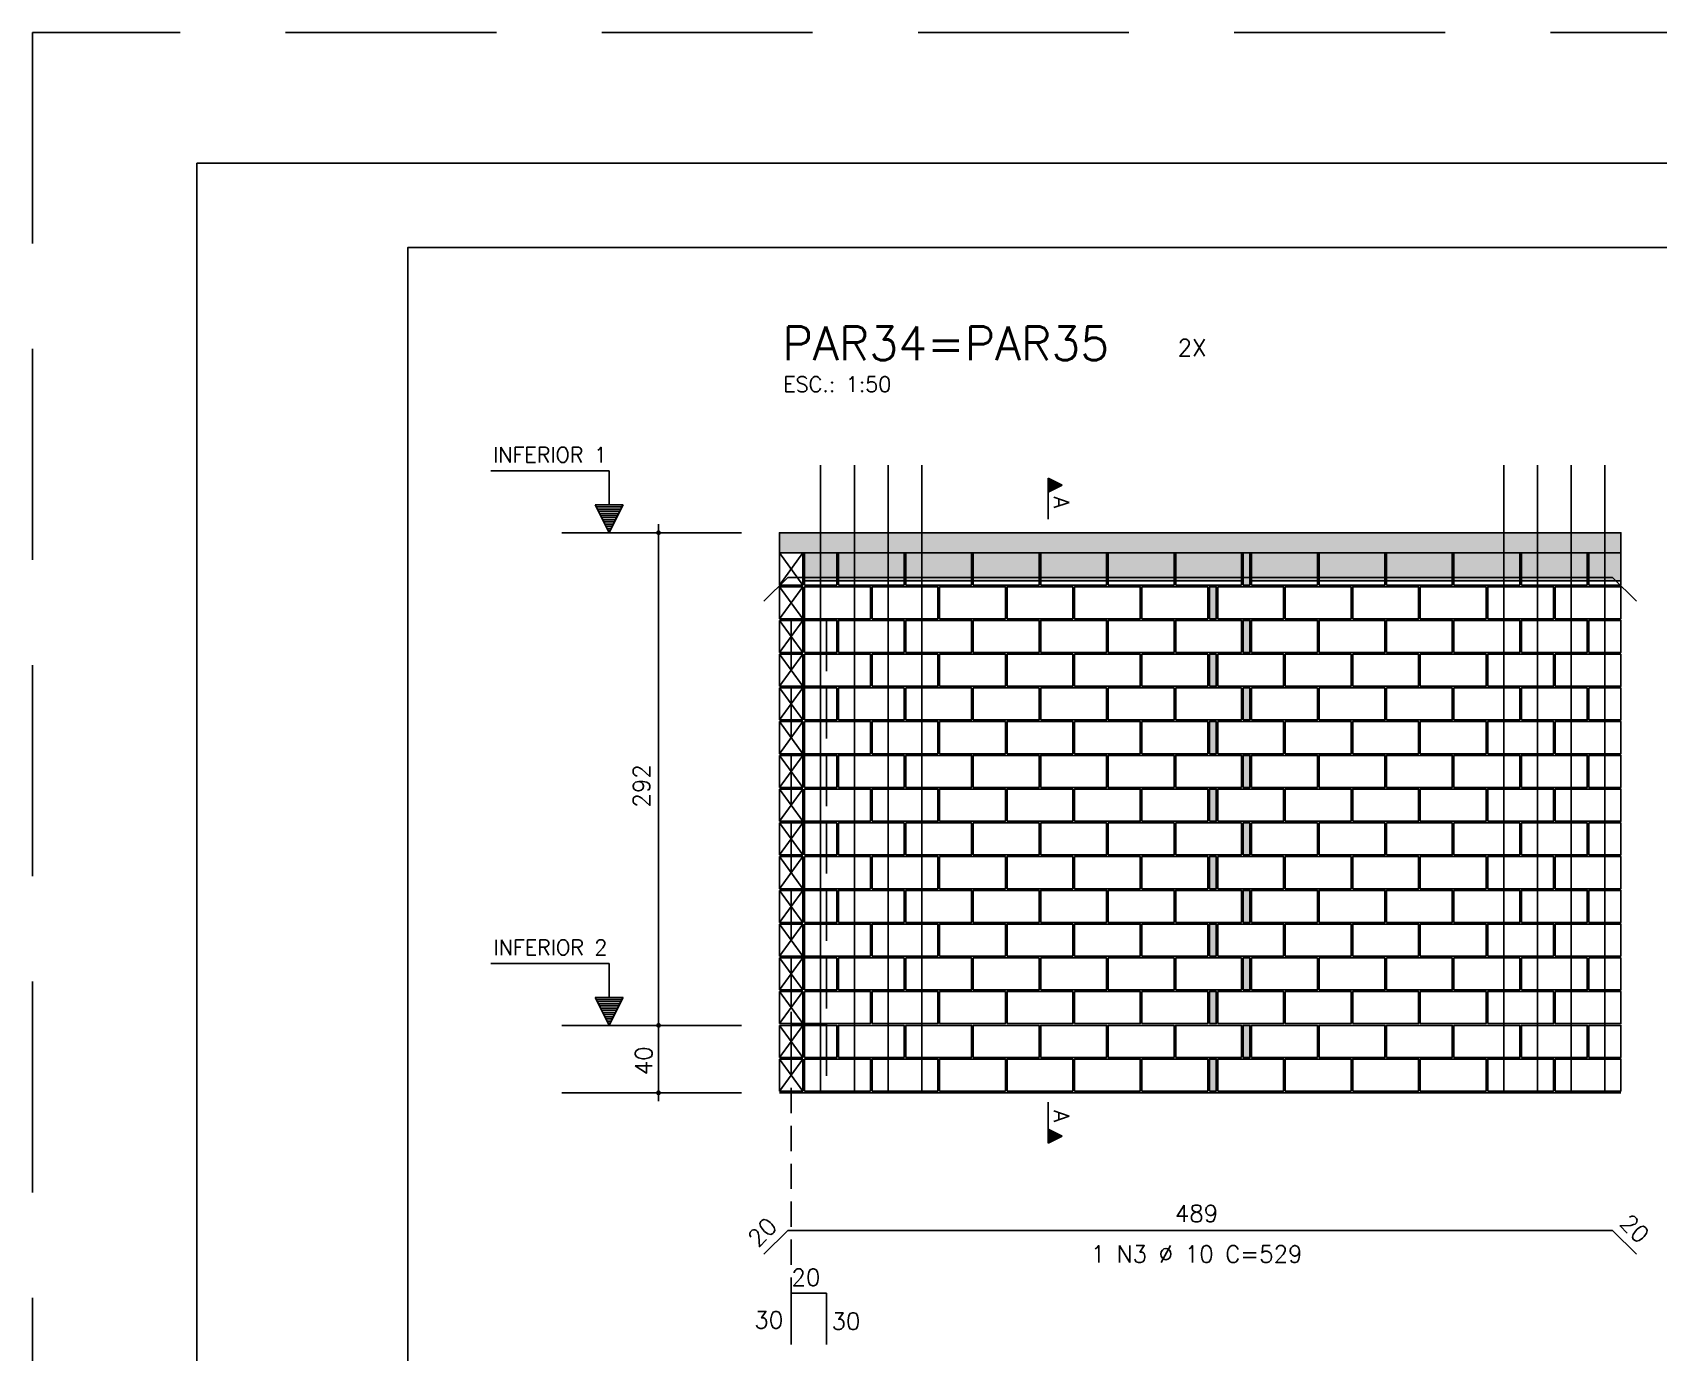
# Model space of a CAD drawing. Extents: x -1.9 to 86, y -1.6 to 60.9.
# Drawn here: x -1.95 to 17.33, y 45.29 to 60.94 of the extents above; entities that cross this region are included whole.
import ezdxf

# ---------------------------------------------------------------- set-up
doc = ezdxf.new("R2010")
doc.units = 0
doc.header["$MEASUREMENT"] = 0
doc.linetypes.add('ESTILO_TQS_0001', pattern=[0.45, 0.3, -0.15])
doc.linetypes.add('HIDDEN', pattern=[0.375, 0.25, -0.125])
doc.layers.get('0').update_dxf_attribs({"linetype": 'CONTINUOUS'})
doc.layers.get('Defpoints').update_dxf_attribs({"linetype": 'CONTINUOUS'})
for name, color, linetype in [('ARQ_FOLHA', 7, 'CONTINUOUS'), ('PENA_01', 1, 'CONTINUOUS'), ('PENA_02', 2, 'CONTINUOUS'), ('PENA_03', 3, 'CONTINUOUS'), ('PENA_05', 5, 'CONTINUOUS'), ('PENA_06', 6, 'CONTINUOUS'), ('PENA_09', 254, 'CONTINUOUS'), ('PENA_11', 252, 'CONTINUOUS'), ('PENA_25', 210, 'CONTINUOUS')]:
    doc.layers.add(name, color=color, linetype=linetype)
doc.styles.get("Standard").update_dxf_attribs({"font": 'ROMANS.SHX'})

# ---------------------------------------------------------------- blocks, each defined once
blk = doc.blocks.new('FOLHA A1 - 841 X 594')
at = {"layer": 'ARQ_FOLHA', "color": 1}
for points in [[(-841, 0), (0, 0), (0, 594), (-841, 594)], [(-816, 10), (-10, 10), (-10, 584), (-816, 584)]]:
    blk.add_lwpolyline(points, close=True, dxfattribs=at)
at = {"layer": 'Defpoints', "color": 8, "linetype": 'HIDDEN', "ltscale": 100}
blk.add_lwpolyline([(-860.5, 609.5), (-860.5, -15.5), (19.5, -15.5), (19.5, 609.5)], close=True, dxfattribs=at)
blk = doc.blocks.new('*U24')
blk.add_blockref('FOLHA A1 - 841 X 594', (0, 0))

msp = doc.modelspace()

# ---------------------------------------------------------------- linework, layer by layer
at = {"layer": 'PENA_01', "linetype": 'Continuous'}
for p, q in [((4.327404, 55.012769), (6.458268, 55.012769)), ((4.327404, 49.172769), (6.458268, 49.172769)), ((4.327404, 48.372769), (6.458268, 48.372769))]:
    msp.add_line(p, q, dxfattribs=at)
at = {"layer": 'PENA_01', "linetype": 'ESTILO_TQS_0001'}
msp.add_line((7.04576, 49.782769), (7.04576, 45.998595), dxfattribs=at)
at = {"layer": 'PENA_02', "linetype": 'Continuous'}
for p, q in [((7.18576, 54.772769), (6.90576, 54.772769)), ((6.90576, 54.772769), (6.90576, 54.392769)), ((7.18576, 54.392769), (7.18576, 54.772769)), ((6.90576, 54.392769), (7.18576, 54.392769)), ((7.18576, 54.372769), (6.90576, 54.372769)), ((6.90576, 54.372769), (6.90576, 53.992769)), ((7.18576, 53.992769), (7.18576, 54.372769)), ((6.90576, 53.992769), (7.18576, 53.992769)), ((7.18576, 53.972769), (6.90576, 53.972769)), ((6.90576, 53.972769), (6.90576, 53.592769)), ((7.18576, 53.592769), (7.18576, 53.972769)), ((6.90576, 53.592769), (7.18576, 53.592769)), ((7.18576, 53.572769), (6.90576, 53.572769)), ((6.90576, 53.572769), (6.90576, 53.192769)), ((7.18576, 53.192769), (7.18576, 53.572769)), ((6.90576, 53.192769), (7.18576, 53.192769)), ((7.18576, 53.172769), (6.90576, 53.172769)), ((6.90576, 53.172769), (6.90576, 52.792769)), ((7.18576, 52.792769), (7.18576, 53.172769)), ((6.90576, 52.792769), (7.18576, 52.792769)), ((7.18576, 52.772769), (6.90576, 52.772769)), ((6.90576, 52.772769), (6.90576, 52.392769)), ((7.18576, 52.392769), (7.18576, 52.772769)), ((6.90576, 52.392769), (7.18576, 52.392769)), ((7.18576, 52.372769), (6.90576, 52.372769)), ((6.90576, 52.372769), (6.90576, 51.992769)), ((7.18576, 51.992769), (7.18576, 52.372769)), ((6.90576, 51.992769), (7.18576, 51.992769)), ((7.18576, 51.972769), (6.90576, 51.972769)), ((6.90576, 51.972769), (6.90576, 51.592769)), ((7.18576, 51.592769), (7.18576, 51.972769)), ((6.90576, 51.592769), (7.18576, 51.592769)), ((7.18576, 51.572769), (6.90576, 51.572769)), ((6.90576, 51.572769), (6.90576, 51.192769)), ((7.18576, 51.192769), (7.18576, 51.572769)), ((6.90576, 51.192769), (7.18576, 51.192769)), ((7.18576, 51.172769), (6.90576, 51.172769)), ((6.90576, 51.172769), (6.90576, 50.792769)), ((7.18576, 50.792769), (7.18576, 51.172769)), ((6.90576, 50.792769), (7.18576, 50.792769)), ((7.18576, 50.772769), (6.90576, 50.772769)), ((6.90576, 50.772769), (6.90576, 50.392769)), ((7.18576, 50.392769), (7.18576, 50.772769)), ((6.90576, 50.392769), (7.18576, 50.392769)), ((7.18576, 50.372769), (6.90576, 50.372769)), ((6.90576, 50.372769), (6.90576, 49.992769)), ((7.18576, 49.992769), (7.18576, 50.372769)), ((6.90576, 49.992769), (7.18576, 49.992769)), ((7.18576, 49.972769), (6.90576, 49.972769)), ((6.90576, 49.972769), (6.90576, 49.592769)), ((7.18576, 49.592769), (7.18576, 49.972769)), ((6.90576, 49.592769), (7.18576, 49.592769)), ((7.18576, 49.572769), (6.90576, 49.572769)), ((6.90576, 49.572769), (6.90576, 49.192769)), ((7.18576, 49.192769), (7.18576, 49.572769)), ((6.90576, 49.192769), (7.18576, 49.192769)), ((7.18576, 49.172769), (6.90576, 49.172769)), ((6.90576, 49.172769), (6.90576, 48.792769)), ((7.18576, 48.792769), (7.18576, 49.172769)), ((6.90576, 48.792769), (7.18576, 48.792769)), ((7.18576, 48.772769), (6.90576, 48.772769)), ((6.90576, 48.772769), (6.90576, 48.392769)), ((7.18576, 48.392769), (7.18576, 48.772769)), ((6.90576, 48.392769), (7.18576, 48.392769)), ((6.90576, 48.372769), (16.88576, 48.372769))]:
    msp.add_line(p, q, dxfattribs=at)
at = {"layer": 'PENA_02', "linetype": 'ESTILO_TQS_0001'}
for p, q in [((7.20576, 54.442769), (7.58576, 54.442769)), ((7.60576, 54.442769), (8.38576, 54.442769)), ((8.40576, 54.442769), (9.18576, 54.442769)), ((9.20576, 54.442769), (9.98576, 54.442769)), ((10.00576, 54.442769), (10.78576, 54.442769)), ((10.80576, 54.442769), (11.58576, 54.442769)), ((11.60576, 54.442769), (12.38576, 54.442769)), ((12.50576, 54.442769), (13.28576, 54.442769)), ((13.30576, 54.442769), (14.08576, 54.442769)), ((14.10576, 54.442769), (14.88576, 54.442769)), ((14.90576, 54.442769), (15.68576, 54.442769)), ((15.70576, 54.442769), (16.48576, 54.442769)), ((16.50576, 54.442769), (16.88576, 54.442769))]:
    msp.add_line(p, q, dxfattribs=at)
at = {"layer": 'PENA_02', "linetype": 'Continuous'}
for points in [[(6.90576, 54.772769), (6.90576, 55.012769), (16.88576, 55.012769), (16.88576, 54.772769), (6.90576, 54.772769)], [(7.20576, 54.392769), (7.58576, 54.392769), (7.58576, 54.772769), (7.20576, 54.772769), (7.20576, 54.392769)], [(7.60576, 54.392769), (8.38576, 54.392769), (8.38576, 54.772769), (7.60576, 54.772769), (7.60576, 54.392769)], [(8.40576, 54.392769), (9.18576, 54.392769), (9.18576, 54.772769), (8.40576, 54.772769), (8.40576, 54.392769)], [(9.20576, 54.392769), (9.98576, 54.392769), (9.98576, 54.772769), (9.20576, 54.772769), (9.20576, 54.392769)], [(10.00576, 54.392769), (10.78576, 54.392769), (10.78576, 54.772769), (10.00576, 54.772769), (10.00576, 54.392769)], [(10.80576, 54.392769), (11.58576, 54.392769), (11.58576, 54.772769), (10.80576, 54.772769), (10.80576, 54.392769)], [(11.60576, 54.392769), (12.38576, 54.392769), (12.38576, 54.772769), (11.60576, 54.772769), (11.60576, 54.392769)], [(12.40576, 54.392769), (12.48576, 54.392769), (12.48576, 54.772769), (12.40576, 54.772769), (12.40576, 54.392769)], [(12.50576, 54.392769), (13.28576, 54.392769), (13.28576, 54.772769), (12.50576, 54.772769), (12.50576, 54.392769)], [(13.30576, 54.392769), (14.08576, 54.392769), (14.08576, 54.772769), (13.30576, 54.772769), (13.30576, 54.392769)], [(14.10576, 54.392769), (14.88576, 54.392769), (14.88576, 54.772769), (14.10576, 54.772769), (14.10576, 54.392769)], [(14.90576, 54.392769), (15.68576, 54.392769), (15.68576, 54.772769), (14.90576, 54.772769), (14.90576, 54.392769)], [(15.70576, 54.392769), (16.48576, 54.392769), (16.48576, 54.772769), (15.70576, 54.772769), (15.70576, 54.392769)], [(16.50576, 54.392769), (16.88576, 54.392769), (16.88576, 54.772769), (16.50576, 54.772769), (16.50576, 54.392769)], [(7.20576, 53.992769), (7.98576, 53.992769), (7.98576, 54.372769), (7.20576, 54.372769), (7.20576, 53.992769)], [(8.00576, 53.992769), (8.78576, 53.992769), (8.78576, 54.372769), (8.00576, 54.372769), (8.00576, 53.992769)], [(8.80576, 53.992769), (9.58576, 53.992769), (9.58576, 54.372769), (8.80576, 54.372769), (8.80576, 53.992769)], [(9.60576, 53.992769), (10.38576, 53.992769), (10.38576, 54.372769), (9.60576, 54.372769), (9.60576, 53.992769)], [(10.40576, 53.992769), (11.18576, 53.992769), (11.18576, 54.372769), (10.40576, 54.372769), (10.40576, 53.992769)], [(11.20576, 53.992769), (11.98576, 53.992769), (11.98576, 54.372769), (11.20576, 54.372769), (11.20576, 53.992769)], [(12.00576, 53.992769), (12.08576, 53.992769), (12.08576, 54.372769), (12.00576, 54.372769), (12.00576, 53.992769)], [(12.10576, 53.992769), (12.88576, 53.992769), (12.88576, 54.372769), (12.10576, 54.372769), (12.10576, 53.992769)], [(12.90576, 53.992769), (13.68576, 53.992769), (13.68576, 54.372769), (12.90576, 54.372769), (12.90576, 53.992769)], [(13.70576, 53.992769), (14.48576, 53.992769), (14.48576, 54.372769), (13.70576, 54.372769), (13.70576, 53.992769)], [(14.50576, 53.992769), (15.28576, 53.992769), (15.28576, 54.372769), (14.50576, 54.372769), (14.50576, 53.992769)], [(15.30576, 53.992769), (16.08576, 53.992769), (16.08576, 54.372769), (15.30576, 54.372769), (15.30576, 53.992769)], [(16.10576, 53.992769), (16.88576, 53.992769), (16.88576, 54.372769), (16.10576, 54.372769), (16.10576, 53.992769)], [(7.20576, 53.592769), (7.58576, 53.592769), (7.58576, 53.972769), (7.20576, 53.972769), (7.20576, 53.592769)], [(7.60576, 53.592769), (8.38576, 53.592769), (8.38576, 53.972769), (7.60576, 53.972769), (7.60576, 53.592769)], [(8.40576, 53.592769), (9.18576, 53.592769), (9.18576, 53.972769), (8.40576, 53.972769), (8.40576, 53.592769)], [(9.20576, 53.592769), (9.98576, 53.592769), (9.98576, 53.972769), (9.20576, 53.972769), (9.20576, 53.592769)], [(10.00576, 53.592769), (10.78576, 53.592769), (10.78576, 53.972769), (10.00576, 53.972769), (10.00576, 53.592769)], [(10.80576, 53.592769), (11.58576, 53.592769), (11.58576, 53.972769), (10.80576, 53.972769), (10.80576, 53.592769)], [(11.60576, 53.592769), (12.38576, 53.592769), (12.38576, 53.972769), (11.60576, 53.972769), (11.60576, 53.592769)], [(12.40576, 53.592769), (12.48576, 53.592769), (12.48576, 53.972769), (12.40576, 53.972769), (12.40576, 53.592769)], [(12.50576, 53.592769), (13.28576, 53.592769), (13.28576, 53.972769), (12.50576, 53.972769), (12.50576, 53.592769)], [(13.30576, 53.592769), (14.08576, 53.592769), (14.08576, 53.972769), (13.30576, 53.972769), (13.30576, 53.592769)], [(14.10576, 53.592769), (14.88576, 53.592769), (14.88576, 53.972769), (14.10576, 53.972769), (14.10576, 53.592769)], [(14.90576, 53.592769), (15.68576, 53.592769), (15.68576, 53.972769), (14.90576, 53.972769), (14.90576, 53.592769)], [(15.70576, 53.592769), (16.48576, 53.592769), (16.48576, 53.972769), (15.70576, 53.972769), (15.70576, 53.592769)], [(16.50576, 53.592769), (16.88576, 53.592769), (16.88576, 53.972769), (16.50576, 53.972769), (16.50576, 53.592769)], [(7.20576, 53.192769), (7.98576, 53.192769), (7.98576, 53.572769), (7.20576, 53.572769), (7.20576, 53.192769)], [(8.00576, 53.192769), (8.78576, 53.192769), (8.78576, 53.572769), (8.00576, 53.572769), (8.00576, 53.192769)], [(8.80576, 53.192769), (9.58576, 53.192769), (9.58576, 53.572769), (8.80576, 53.572769), (8.80576, 53.192769)], [(9.60576, 53.192769), (10.38576, 53.192769), (10.38576, 53.572769), (9.60576, 53.572769), (9.60576, 53.192769)], [(10.40576, 53.192769), (11.18576, 53.192769), (11.18576, 53.572769), (10.40576, 53.572769), (10.40576, 53.192769)], [(11.20576, 53.192769), (11.98576, 53.192769), (11.98576, 53.572769), (11.20576, 53.572769), (11.20576, 53.192769)], [(12.00576, 53.192769), (12.08576, 53.192769), (12.08576, 53.572769), (12.00576, 53.572769), (12.00576, 53.192769)], [(12.10576, 53.192769), (12.88576, 53.192769), (12.88576, 53.572769), (12.10576, 53.572769), (12.10576, 53.192769)], [(12.90576, 53.192769), (13.68576, 53.192769), (13.68576, 53.572769), (12.90576, 53.572769), (12.90576, 53.192769)], [(13.70576, 53.192769), (14.48576, 53.192769), (14.48576, 53.572769), (13.70576, 53.572769), (13.70576, 53.192769)], [(14.50576, 53.192769), (15.28576, 53.192769), (15.28576, 53.572769), (14.50576, 53.572769), (14.50576, 53.192769)], [(15.30576, 53.192769), (16.08576, 53.192769), (16.08576, 53.572769), (15.30576, 53.572769), (15.30576, 53.192769)], [(16.10576, 53.192769), (16.88576, 53.192769), (16.88576, 53.572769), (16.10576, 53.572769), (16.10576, 53.192769)], [(7.20576, 52.792769), (7.58576, 52.792769), (7.58576, 53.172769), (7.20576, 53.172769), (7.20576, 52.792769)], [(7.60576, 52.792769), (8.38576, 52.792769), (8.38576, 53.172769), (7.60576, 53.172769), (7.60576, 52.792769)], [(8.40576, 52.792769), (9.18576, 52.792769), (9.18576, 53.172769), (8.40576, 53.172769), (8.40576, 52.792769)], [(9.20576, 52.792769), (9.98576, 52.792769), (9.98576, 53.172769), (9.20576, 53.172769), (9.20576, 52.792769)], [(10.00576, 52.792769), (10.78576, 52.792769), (10.78576, 53.172769), (10.00576, 53.172769), (10.00576, 52.792769)], [(10.80576, 52.792769), (11.58576, 52.792769), (11.58576, 53.172769), (10.80576, 53.172769), (10.80576, 52.792769)], [(11.60576, 52.792769), (12.38576, 52.792769), (12.38576, 53.172769), (11.60576, 53.172769), (11.60576, 52.792769)], [(12.40576, 52.792769), (12.48576, 52.792769), (12.48576, 53.172769), (12.40576, 53.172769), (12.40576, 52.792769)], [(12.50576, 52.792769), (13.28576, 52.792769), (13.28576, 53.172769), (12.50576, 53.172769), (12.50576, 52.792769)], [(13.30576, 52.792769), (14.08576, 52.792769), (14.08576, 53.172769), (13.30576, 53.172769), (13.30576, 52.792769)], [(14.10576, 52.792769), (14.88576, 52.792769), (14.88576, 53.172769), (14.10576, 53.172769), (14.10576, 52.792769)], [(14.90576, 52.792769), (15.68576, 52.792769), (15.68576, 53.172769), (14.90576, 53.172769), (14.90576, 52.792769)], [(15.70576, 52.792769), (16.48576, 52.792769), (16.48576, 53.172769), (15.70576, 53.172769), (15.70576, 52.792769)], [(16.50576, 52.792769), (16.88576, 52.792769), (16.88576, 53.172769), (16.50576, 53.172769), (16.50576, 52.792769)], [(7.20576, 52.392769), (7.98576, 52.392769), (7.98576, 52.772769), (7.20576, 52.772769), (7.20576, 52.392769)], [(8.00576, 52.392769), (8.78576, 52.392769), (8.78576, 52.772769), (8.00576, 52.772769), (8.00576, 52.392769)], [(8.80576, 52.392769), (9.58576, 52.392769), (9.58576, 52.772769), (8.80576, 52.772769), (8.80576, 52.392769)], [(9.60576, 52.392769), (10.38576, 52.392769), (10.38576, 52.772769), (9.60576, 52.772769), (9.60576, 52.392769)], [(10.40576, 52.392769), (11.18576, 52.392769), (11.18576, 52.772769), (10.40576, 52.772769), (10.40576, 52.392769)], [(11.20576, 52.392769), (11.98576, 52.392769), (11.98576, 52.772769), (11.20576, 52.772769), (11.20576, 52.392769)], [(12.00576, 52.392769), (12.08576, 52.392769), (12.08576, 52.772769), (12.00576, 52.772769), (12.00576, 52.392769)], [(12.10576, 52.392769), (12.88576, 52.392769), (12.88576, 52.772769), (12.10576, 52.772769), (12.10576, 52.392769)], [(12.90576, 52.392769), (13.68576, 52.392769), (13.68576, 52.772769), (12.90576, 52.772769), (12.90576, 52.392769)], [(13.70576, 52.392769), (14.48576, 52.392769), (14.48576, 52.772769), (13.70576, 52.772769), (13.70576, 52.392769)], [(14.50576, 52.392769), (15.28576, 52.392769), (15.28576, 52.772769), (14.50576, 52.772769), (14.50576, 52.392769)], [(15.30576, 52.392769), (16.08576, 52.392769), (16.08576, 52.772769), (15.30576, 52.772769), (15.30576, 52.392769)], [(16.10576, 52.392769), (16.88576, 52.392769), (16.88576, 52.772769), (16.10576, 52.772769), (16.10576, 52.392769)], [(7.20576, 51.992769), (7.58576, 51.992769), (7.58576, 52.372769), (7.20576, 52.372769), (7.20576, 51.992769)], [(7.60576, 51.992769), (8.38576, 51.992769), (8.38576, 52.372769), (7.60576, 52.372769), (7.60576, 51.992769)], [(8.40576, 51.992769), (9.18576, 51.992769), (9.18576, 52.372769), (8.40576, 52.372769), (8.40576, 51.992769)], [(9.20576, 51.992769), (9.98576, 51.992769), (9.98576, 52.372769), (9.20576, 52.372769), (9.20576, 51.992769)], [(10.00576, 51.992769), (10.78576, 51.992769), (10.78576, 52.372769), (10.00576, 52.372769), (10.00576, 51.992769)], [(10.80576, 51.992769), (11.58576, 51.992769), (11.58576, 52.372769), (10.80576, 52.372769), (10.80576, 51.992769)], [(11.60576, 51.992769), (12.38576, 51.992769), (12.38576, 52.372769), (11.60576, 52.372769), (11.60576, 51.992769)], [(12.40576, 51.992769), (12.48576, 51.992769), (12.48576, 52.372769), (12.40576, 52.372769), (12.40576, 51.992769)], [(12.50576, 51.992769), (13.28576, 51.992769), (13.28576, 52.372769), (12.50576, 52.372769), (12.50576, 51.992769)], [(13.30576, 51.992769), (14.08576, 51.992769), (14.08576, 52.372769), (13.30576, 52.372769), (13.30576, 51.992769)], [(14.10576, 51.992769), (14.88576, 51.992769), (14.88576, 52.372769), (14.10576, 52.372769), (14.10576, 51.992769)], [(14.90576, 51.992769), (15.68576, 51.992769), (15.68576, 52.372769), (14.90576, 52.372769), (14.90576, 51.992769)], [(15.70576, 51.992769), (16.48576, 51.992769), (16.48576, 52.372769), (15.70576, 52.372769), (15.70576, 51.992769)], [(16.50576, 51.992769), (16.88576, 51.992769), (16.88576, 52.372769), (16.50576, 52.372769), (16.50576, 51.992769)], [(7.20576, 51.592769), (7.98576, 51.592769), (7.98576, 51.972769), (7.20576, 51.972769), (7.20576, 51.592769)], [(8.00576, 51.592769), (8.78576, 51.592769), (8.78576, 51.972769), (8.00576, 51.972769), (8.00576, 51.592769)], [(8.80576, 51.592769), (9.58576, 51.592769), (9.58576, 51.972769), (8.80576, 51.972769), (8.80576, 51.592769)], [(9.60576, 51.592769), (10.38576, 51.592769), (10.38576, 51.972769), (9.60576, 51.972769), (9.60576, 51.592769)], [(10.40576, 51.592769), (11.18576, 51.592769), (11.18576, 51.972769), (10.40576, 51.972769), (10.40576, 51.592769)], [(11.20576, 51.592769), (11.98576, 51.592769), (11.98576, 51.972769), (11.20576, 51.972769), (11.20576, 51.592769)], [(12.00576, 51.592769), (12.08576, 51.592769), (12.08576, 51.972769), (12.00576, 51.972769), (12.00576, 51.592769)], [(12.10576, 51.592769), (12.88576, 51.592769), (12.88576, 51.972769), (12.10576, 51.972769), (12.10576, 51.592769)], [(12.90576, 51.592769), (13.68576, 51.592769), (13.68576, 51.972769), (12.90576, 51.972769), (12.90576, 51.592769)], [(13.70576, 51.592769), (14.48576, 51.592769), (14.48576, 51.972769), (13.70576, 51.972769), (13.70576, 51.592769)], [(14.50576, 51.592769), (15.28576, 51.592769), (15.28576, 51.972769), (14.50576, 51.972769), (14.50576, 51.592769)], [(15.30576, 51.592769), (16.08576, 51.592769), (16.08576, 51.972769), (15.30576, 51.972769), (15.30576, 51.592769)], [(16.10576, 51.592769), (16.88576, 51.592769), (16.88576, 51.972769), (16.10576, 51.972769), (16.10576, 51.592769)], [(7.20576, 51.192769), (7.58576, 51.192769), (7.58576, 51.572769), (7.20576, 51.572769), (7.20576, 51.192769)], [(7.60576, 51.192769), (8.38576, 51.192769), (8.38576, 51.572769), (7.60576, 51.572769), (7.60576, 51.192769)], [(8.40576, 51.192769), (9.18576, 51.192769), (9.18576, 51.572769), (8.40576, 51.572769), (8.40576, 51.192769)], [(9.20576, 51.192769), (9.98576, 51.192769), (9.98576, 51.572769), (9.20576, 51.572769), (9.20576, 51.192769)], [(10.00576, 51.192769), (10.78576, 51.192769), (10.78576, 51.572769), (10.00576, 51.572769), (10.00576, 51.192769)], [(10.80576, 51.192769), (11.58576, 51.192769), (11.58576, 51.572769), (10.80576, 51.572769), (10.80576, 51.192769)], [(11.60576, 51.192769), (12.38576, 51.192769), (12.38576, 51.572769), (11.60576, 51.572769), (11.60576, 51.192769)], [(12.40576, 51.192769), (12.48576, 51.192769), (12.48576, 51.572769), (12.40576, 51.572769), (12.40576, 51.192769)], [(12.50576, 51.192769), (13.28576, 51.192769), (13.28576, 51.572769), (12.50576, 51.572769), (12.50576, 51.192769)], [(13.30576, 51.192769), (14.08576, 51.192769), (14.08576, 51.572769), (13.30576, 51.572769), (13.30576, 51.192769)], [(14.10576, 51.192769), (14.88576, 51.192769), (14.88576, 51.572769), (14.10576, 51.572769), (14.10576, 51.192769)], [(14.90576, 51.192769), (15.68576, 51.192769), (15.68576, 51.572769), (14.90576, 51.572769), (14.90576, 51.192769)], [(15.70576, 51.192769), (16.48576, 51.192769), (16.48576, 51.572769), (15.70576, 51.572769), (15.70576, 51.192769)], [(16.50576, 51.192769), (16.88576, 51.192769), (16.88576, 51.572769), (16.50576, 51.572769), (16.50576, 51.192769)], [(7.20576, 50.792769), (7.98576, 50.792769), (7.98576, 51.172769), (7.20576, 51.172769), (7.20576, 50.792769)], [(8.00576, 50.792769), (8.78576, 50.792769), (8.78576, 51.172769), (8.00576, 51.172769), (8.00576, 50.792769)], [(8.80576, 50.792769), (9.58576, 50.792769), (9.58576, 51.172769), (8.80576, 51.172769), (8.80576, 50.792769)], [(9.60576, 50.792769), (10.38576, 50.792769), (10.38576, 51.172769), (9.60576, 51.172769), (9.60576, 50.792769)], [(10.40576, 50.792769), (11.18576, 50.792769), (11.18576, 51.172769), (10.40576, 51.172769), (10.40576, 50.792769)], [(11.20576, 50.792769), (11.98576, 50.792769), (11.98576, 51.172769), (11.20576, 51.172769), (11.20576, 50.792769)], [(12.00576, 50.792769), (12.08576, 50.792769), (12.08576, 51.172769), (12.00576, 51.172769), (12.00576, 50.792769)], [(12.10576, 50.792769), (12.88576, 50.792769), (12.88576, 51.172769), (12.10576, 51.172769), (12.10576, 50.792769)], [(12.90576, 50.792769), (13.68576, 50.792769), (13.68576, 51.172769), (12.90576, 51.172769), (12.90576, 50.792769)], [(13.70576, 50.792769), (14.48576, 50.792769), (14.48576, 51.172769), (13.70576, 51.172769), (13.70576, 50.792769)], [(14.50576, 50.792769), (15.28576, 50.792769), (15.28576, 51.172769), (14.50576, 51.172769), (14.50576, 50.792769)], [(15.30576, 50.792769), (16.08576, 50.792769), (16.08576, 51.172769), (15.30576, 51.172769), (15.30576, 50.792769)], [(16.10576, 50.792769), (16.88576, 50.792769), (16.88576, 51.172769), (16.10576, 51.172769), (16.10576, 50.792769)], [(7.20576, 50.392769), (7.58576, 50.392769), (7.58576, 50.772769), (7.20576, 50.772769), (7.20576, 50.392769)], [(7.60576, 50.392769), (8.38576, 50.392769), (8.38576, 50.772769), (7.60576, 50.772769), (7.60576, 50.392769)], [(8.40576, 50.392769), (9.18576, 50.392769), (9.18576, 50.772769), (8.40576, 50.772769), (8.40576, 50.392769)], [(9.20576, 50.392769), (9.98576, 50.392769), (9.98576, 50.772769), (9.20576, 50.772769), (9.20576, 50.392769)], [(10.00576, 50.392769), (10.78576, 50.392769), (10.78576, 50.772769), (10.00576, 50.772769), (10.00576, 50.392769)], [(10.80576, 50.392769), (11.58576, 50.392769), (11.58576, 50.772769), (10.80576, 50.772769), (10.80576, 50.392769)], [(11.60576, 50.392769), (12.38576, 50.392769), (12.38576, 50.772769), (11.60576, 50.772769), (11.60576, 50.392769)], [(12.40576, 50.392769), (12.48576, 50.392769), (12.48576, 50.772769), (12.40576, 50.772769), (12.40576, 50.392769)], [(12.50576, 50.392769), (13.28576, 50.392769), (13.28576, 50.772769), (12.50576, 50.772769), (12.50576, 50.392769)], [(13.30576, 50.392769), (14.08576, 50.392769), (14.08576, 50.772769), (13.30576, 50.772769), (13.30576, 50.392769)], [(14.10576, 50.392769), (14.88576, 50.392769), (14.88576, 50.772769), (14.10576, 50.772769), (14.10576, 50.392769)], [(14.90576, 50.392769), (15.68576, 50.392769), (15.68576, 50.772769), (14.90576, 50.772769), (14.90576, 50.392769)], [(15.70576, 50.392769), (16.48576, 50.392769), (16.48576, 50.772769), (15.70576, 50.772769), (15.70576, 50.392769)], [(16.50576, 50.392769), (16.88576, 50.392769), (16.88576, 50.772769), (16.50576, 50.772769), (16.50576, 50.392769)], [(7.20576, 49.992769), (7.98576, 49.992769), (7.98576, 50.372769), (7.20576, 50.372769), (7.20576, 49.992769)], [(8.00576, 49.992769), (8.78576, 49.992769), (8.78576, 50.372769), (8.00576, 50.372769), (8.00576, 49.992769)], [(8.80576, 49.992769), (9.58576, 49.992769), (9.58576, 50.372769), (8.80576, 50.372769), (8.80576, 49.992769)], [(9.60576, 49.992769), (10.38576, 49.992769), (10.38576, 50.372769), (9.60576, 50.372769), (9.60576, 49.992769)], [(10.40576, 49.992769), (11.18576, 49.992769), (11.18576, 50.372769), (10.40576, 50.372769), (10.40576, 49.992769)], [(11.20576, 49.992769), (11.98576, 49.992769), (11.98576, 50.372769), (11.20576, 50.372769), (11.20576, 49.992769)], [(12.00576, 49.992769), (12.08576, 49.992769), (12.08576, 50.372769), (12.00576, 50.372769), (12.00576, 49.992769)], [(12.10576, 49.992769), (12.88576, 49.992769), (12.88576, 50.372769), (12.10576, 50.372769), (12.10576, 49.992769)], [(12.90576, 49.992769), (13.68576, 49.992769), (13.68576, 50.372769), (12.90576, 50.372769), (12.90576, 49.992769)], [(13.70576, 49.992769), (14.48576, 49.992769), (14.48576, 50.372769), (13.70576, 50.372769), (13.70576, 49.992769)], [(14.50576, 49.992769), (15.28576, 49.992769), (15.28576, 50.372769), (14.50576, 50.372769), (14.50576, 49.992769)], [(15.30576, 49.992769), (16.08576, 49.992769), (16.08576, 50.372769), (15.30576, 50.372769), (15.30576, 49.992769)], [(16.10576, 49.992769), (16.88576, 49.992769), (16.88576, 50.372769), (16.10576, 50.372769), (16.10576, 49.992769)], [(7.20576, 49.592769), (7.58576, 49.592769), (7.58576, 49.972769), (7.20576, 49.972769), (7.20576, 49.592769)], [(7.60576, 49.592769), (8.38576, 49.592769), (8.38576, 49.972769), (7.60576, 49.972769), (7.60576, 49.592769)], [(8.40576, 49.592769), (9.18576, 49.592769), (9.18576, 49.972769), (8.40576, 49.972769), (8.40576, 49.592769)], [(9.20576, 49.592769), (9.98576, 49.592769), (9.98576, 49.972769), (9.20576, 49.972769), (9.20576, 49.592769)], [(10.00576, 49.592769), (10.78576, 49.592769), (10.78576, 49.972769), (10.00576, 49.972769), (10.00576, 49.592769)], [(10.80576, 49.592769), (11.58576, 49.592769), (11.58576, 49.972769), (10.80576, 49.972769), (10.80576, 49.592769)], [(11.60576, 49.592769), (12.38576, 49.592769), (12.38576, 49.972769), (11.60576, 49.972769), (11.60576, 49.592769)], [(12.40576, 49.592769), (12.48576, 49.592769), (12.48576, 49.972769), (12.40576, 49.972769), (12.40576, 49.592769)], [(12.50576, 49.592769), (13.28576, 49.592769), (13.28576, 49.972769), (12.50576, 49.972769), (12.50576, 49.592769)], [(13.30576, 49.592769), (14.08576, 49.592769), (14.08576, 49.972769), (13.30576, 49.972769), (13.30576, 49.592769)], [(14.10576, 49.592769), (14.88576, 49.592769), (14.88576, 49.972769), (14.10576, 49.972769), (14.10576, 49.592769)], [(14.90576, 49.592769), (15.68576, 49.592769), (15.68576, 49.972769), (14.90576, 49.972769), (14.90576, 49.592769)], [(15.70576, 49.592769), (16.48576, 49.592769), (16.48576, 49.972769), (15.70576, 49.972769), (15.70576, 49.592769)], [(16.50576, 49.592769), (16.88576, 49.592769), (16.88576, 49.972769), (16.50576, 49.972769), (16.50576, 49.592769)], [(7.20576, 49.192769), (7.98576, 49.192769), (7.98576, 49.572769), (7.20576, 49.572769), (7.20576, 49.192769)], [(8.00576, 49.192769), (8.78576, 49.192769), (8.78576, 49.572769), (8.00576, 49.572769), (8.00576, 49.192769)], [(8.80576, 49.192769), (9.58576, 49.192769), (9.58576, 49.572769), (8.80576, 49.572769), (8.80576, 49.192769)], [(9.60576, 49.192769), (10.38576, 49.192769), (10.38576, 49.572769), (9.60576, 49.572769), (9.60576, 49.192769)], [(10.40576, 49.192769), (11.18576, 49.192769), (11.18576, 49.572769), (10.40576, 49.572769), (10.40576, 49.192769)], [(11.20576, 49.192769), (11.98576, 49.192769), (11.98576, 49.572769), (11.20576, 49.572769), (11.20576, 49.192769)], [(12.00576, 49.192769), (12.08576, 49.192769), (12.08576, 49.572769), (12.00576, 49.572769), (12.00576, 49.192769)], [(12.10576, 49.192769), (12.88576, 49.192769), (12.88576, 49.572769), (12.10576, 49.572769), (12.10576, 49.192769)], [(12.90576, 49.192769), (13.68576, 49.192769), (13.68576, 49.572769), (12.90576, 49.572769), (12.90576, 49.192769)], [(13.70576, 49.192769), (14.48576, 49.192769), (14.48576, 49.572769), (13.70576, 49.572769), (13.70576, 49.192769)], [(14.50576, 49.192769), (15.28576, 49.192769), (15.28576, 49.572769), (14.50576, 49.572769), (14.50576, 49.192769)], [(15.30576, 49.192769), (16.08576, 49.192769), (16.08576, 49.572769), (15.30576, 49.572769), (15.30576, 49.192769)], [(16.10576, 49.192769), (16.88576, 49.192769), (16.88576, 49.572769), (16.10576, 49.572769), (16.10576, 49.192769)], [(7.20576, 48.792769), (7.58576, 48.792769), (7.58576, 49.172769), (7.20576, 49.172769), (7.20576, 48.792769)], [(7.60576, 48.792769), (8.38576, 48.792769), (8.38576, 49.172769), (7.60576, 49.172769), (7.60576, 48.792769)], [(8.40576, 48.792769), (9.18576, 48.792769), (9.18576, 49.172769), (8.40576, 49.172769), (8.40576, 48.792769)], [(9.20576, 48.792769), (9.98576, 48.792769), (9.98576, 49.172769), (9.20576, 49.172769), (9.20576, 48.792769)], [(10.00576, 48.792769), (10.78576, 48.792769), (10.78576, 49.172769), (10.00576, 49.172769), (10.00576, 48.792769)], [(10.80576, 48.792769), (11.58576, 48.792769), (11.58576, 49.172769), (10.80576, 49.172769), (10.80576, 48.792769)], [(11.60576, 48.792769), (12.38576, 48.792769), (12.38576, 49.172769), (11.60576, 49.172769), (11.60576, 48.792769)], [(12.40576, 48.792769), (12.48576, 48.792769), (12.48576, 49.172769), (12.40576, 49.172769), (12.40576, 48.792769)], [(12.50576, 48.792769), (13.28576, 48.792769), (13.28576, 49.172769), (12.50576, 49.172769), (12.50576, 48.792769)], [(13.30576, 48.792769), (14.08576, 48.792769), (14.08576, 49.172769), (13.30576, 49.172769), (13.30576, 48.792769)], [(14.10576, 48.792769), (14.88576, 48.792769), (14.88576, 49.172769), (14.10576, 49.172769), (14.10576, 48.792769)], [(14.90576, 48.792769), (15.68576, 48.792769), (15.68576, 49.172769), (14.90576, 49.172769), (14.90576, 48.792769)], [(15.70576, 48.792769), (16.48576, 48.792769), (16.48576, 49.172769), (15.70576, 49.172769), (15.70576, 48.792769)], [(16.50576, 48.792769), (16.88576, 48.792769), (16.88576, 49.172769), (16.50576, 49.172769), (16.50576, 48.792769)], [(7.20576, 48.392769), (7.98576, 48.392769), (7.98576, 48.772769), (7.20576, 48.772769), (7.20576, 48.392769)], [(8.00576, 48.392769), (8.78576, 48.392769), (8.78576, 48.772769), (8.00576, 48.772769), (8.00576, 48.392769)], [(8.80576, 48.392769), (9.58576, 48.392769), (9.58576, 48.772769), (8.80576, 48.772769), (8.80576, 48.392769)], [(9.60576, 48.392769), (10.38576, 48.392769), (10.38576, 48.772769), (9.60576, 48.772769), (9.60576, 48.392769)], [(10.40576, 48.392769), (11.18576, 48.392769), (11.18576, 48.772769), (10.40576, 48.772769), (10.40576, 48.392769)], [(11.20576, 48.392769), (11.98576, 48.392769), (11.98576, 48.772769), (11.20576, 48.772769), (11.20576, 48.392769)], [(12.00576, 48.392769), (12.08576, 48.392769), (12.08576, 48.772769), (12.00576, 48.772769), (12.00576, 48.392769)], [(12.10576, 48.392769), (12.88576, 48.392769), (12.88576, 48.772769), (12.10576, 48.772769), (12.10576, 48.392769)], [(12.90576, 48.392769), (13.68576, 48.392769), (13.68576, 48.772769), (12.90576, 48.772769), (12.90576, 48.392769)], [(13.70576, 48.392769), (14.48576, 48.392769), (14.48576, 48.772769), (13.70576, 48.772769), (13.70576, 48.392769)], [(14.50576, 48.392769), (15.28576, 48.392769), (15.28576, 48.772769), (14.50576, 48.772769), (14.50576, 48.392769)], [(15.30576, 48.392769), (16.08576, 48.392769), (16.08576, 48.772769), (15.30576, 48.772769), (15.30576, 48.392769)], [(16.10576, 48.392769), (16.88576, 48.392769), (16.88576, 48.772769), (16.10576, 48.772769), (16.10576, 48.392769)]]:
    msp.add_lwpolyline(points, dxfattribs=at)
for centre, radius in [((5.47355, 55.012769), 0.02), ((5.47355, 55.012769), 0.01), ((5.47355, 49.172769), 0.02), ((5.47355, 49.172769), 0.01), ((5.47355, 48.372769), 0.02), ((5.47355, 48.372769), 0.01)]:
    msp.add_circle(centre, radius, dxfattribs=at)
at = {"layer": 'PENA_03', "linetype": 'Continuous'}
for p, q in [((4.886403, 55.744634), (3.486403, 55.744634)), ((4.886403, 55.344634), (4.886403, 55.744634)), ((4.887803, 55.344634), (4.887803, 55.746034)), ((10.094133, 55.174084), (10.094133, 55.660466)), ((10.094133, 55.660466), (10.260066, 55.5775)), ((10.094828, 55.659338), (10.258505, 55.5775)), ((10.260066, 55.5775), (10.094828, 55.494881)), ((10.094829, 55.659338), (10.094829, 55.495661)), ((10.258505, 55.5775), (10.094829, 55.495661)), ((10.106897, 55.654084), (10.106897, 55.500915)), ((10.119661, 55.647702), (10.119661, 55.507297)), ((10.132425, 55.64132), (10.132425, 55.513679)), ((10.145189, 55.634938), (10.145189, 55.520061)), ((10.157953, 55.628556), (10.157953, 55.526443)), ((10.170717, 55.622174), (10.170717, 55.532825)), ((10.183481, 55.615792), (10.183481, 55.539207)), ((10.196245, 55.60941), (10.196245, 55.545589)), ((10.209009, 55.603028), (10.209009, 55.551971)), ((10.221773, 55.596646), (10.221773, 55.558353)), ((10.234538, 55.590264), (10.234538, 55.564735)), ((10.247302, 55.583882), (10.247302, 55.571118)), ((4.887103, 55.012769), (4.72117, 55.344634)), ((4.72117, 55.344634), (4.886403, 55.344634)), ((4.887103, 55.015891), (4.723426, 55.343243)), ((5.050779, 55.343243), (4.723426, 55.343243)), ((5.053036, 55.344634), (4.887103, 55.012769)), ((5.050779, 55.343244), (4.887103, 55.01589)), ((4.887803, 55.344634), (5.053036, 55.344634)), ((10.094829, 55.494881), (10.094829, 55.174084)), ((5.040272, 55.319106), (4.733933, 55.319106)), ((5.027508, 55.293578), (4.746698, 55.293578)), ((5.014744, 55.26805), (4.759462, 55.26805)), ((5.001979, 55.242522), (4.772226, 55.242522)), ((4.989215, 55.216994), (4.78499, 55.216994)), ((4.976451, 55.191466), (4.797754, 55.191466)), ((4.963687, 55.165938), (4.810518, 55.165938)), ((4.950923, 55.14041), (4.823282, 55.14041)), ((4.938159, 55.114882), (4.836046, 55.114882)), ((4.925395, 55.089354), (4.84881, 55.089354)), ((4.912631, 55.063825), (4.861574, 55.063825)), ((4.899867, 55.038297), (4.874339, 55.038297)), ((5.47355, 48.272236), (5.47355, 55.112769)), ((6.90576, 54.392769), (7.18576, 54.772769)), ((7.18576, 54.392769), (6.90576, 54.772769)), ((6.90576, 53.992769), (7.18576, 54.372769)), ((7.18576, 53.992769), (6.90576, 54.372769)), ((6.90576, 53.592769), (7.18576, 53.972769)), ((7.18576, 53.592769), (6.90576, 53.972769)), ((6.90576, 53.192769), (7.18576, 53.572769)), ((7.18576, 53.192769), (6.90576, 53.572769)), ((6.90576, 52.792769), (7.18576, 53.172769)), ((7.18576, 52.792769), (6.90576, 53.172769)), ((6.90576, 52.392769), (7.18576, 52.772769)), ((7.18576, 52.392769), (6.90576, 52.772769)), ((6.90576, 51.992769), (7.18576, 52.372769)), ((7.18576, 51.992769), (6.90576, 52.372769)), ((6.90576, 51.592769), (7.18576, 51.972769)), ((7.18576, 51.592769), (6.90576, 51.972769)), ((6.90576, 51.192769), (7.18576, 51.572769)), ((7.18576, 51.192769), (6.90576, 51.572769)), ((6.90576, 50.792769), (7.18576, 51.172769)), ((7.18576, 50.792769), (6.90576, 51.172769)), ((6.90576, 50.392769), (7.18576, 50.772769)), ((7.18576, 50.392769), (6.90576, 50.772769)), ((6.90576, 49.992769), (7.18576, 50.372769)), ((7.18576, 49.992769), (6.90576, 50.372769)), ((6.90576, 49.592769), (7.18576, 49.972769)), ((7.18576, 49.592769), (6.90576, 49.972769)), ((4.886403, 49.904634), (3.486403, 49.904634)), ((4.886403, 49.504634), (4.886403, 49.904634)), ((4.887803, 49.504634), (4.887803, 49.906034)), ((6.90576, 49.192769), (7.18576, 49.572769)), ((7.18576, 49.192769), (6.90576, 49.572769)), ((4.887103, 49.172769), (4.72117, 49.504634)), ((4.72117, 49.504634), (4.886403, 49.504634)), ((4.887103, 49.175891), (4.723426, 49.503243)), ((5.050779, 49.503243), (4.723426, 49.503243)), ((5.040272, 49.479106), (4.733933, 49.479106)), ((5.027508, 49.453578), (4.746698, 49.453578)), ((5.014744, 49.42805), (4.759462, 49.42805)), ((5.001979, 49.402522), (4.772226, 49.402522)), ((4.989215, 49.376994), (4.78499, 49.376994)), ((5.053036, 49.504634), (4.887103, 49.172769)), ((5.050779, 49.503244), (4.887103, 49.17589)), ((4.887803, 49.504634), (5.053036, 49.504634)), ((4.976451, 49.351466), (4.797754, 49.351466)), ((4.963687, 49.325938), (4.810518, 49.325938)), ((4.950923, 49.30041), (4.823282, 49.30041)), ((4.938159, 49.274882), (4.836046, 49.274882)), ((4.925395, 49.249354), (4.84881, 49.249354)), ((4.912631, 49.223825), (4.861574, 49.223825)), ((4.899867, 49.198297), (4.874339, 49.198297)), ((6.90576, 48.792769), (7.18576, 49.172769)), ((7.18576, 48.792769), (6.90576, 49.172769)), ((6.90576, 48.392769), (7.18576, 48.772769)), ((7.18576, 48.392769), (6.90576, 48.772769)), ((10.094133, 48.261911), (10.094133, 47.775529)), ((10.094829, 47.941114), (10.094829, 48.261911)), ((10.094133, 47.775529), (10.260066, 47.858495)), ((10.260066, 47.858495), (10.094828, 47.941114)), ((10.094828, 47.776657), (10.258505, 47.858495)), ((10.094829, 47.776657), (10.094829, 47.940334)), ((10.258505, 47.858495), (10.094829, 47.940334)), ((10.106897, 47.781911), (10.106897, 47.93508)), ((10.119661, 47.788293), (10.119661, 47.928698)), ((10.132425, 47.794675), (10.132425, 47.922316)), ((10.145189, 47.801057), (10.145189, 47.915934)), ((10.157953, 47.807439), (10.157953, 47.909552)), ((10.170717, 47.813821), (10.170717, 47.90317)), ((10.183481, 47.820203), (10.183481, 47.896788)), ((10.196245, 47.826585), (10.196245, 47.890406)), ((10.209009, 47.832967), (10.209009, 47.884024)), ((10.221773, 47.839349), (10.221773, 47.877642)), ((10.234538, 47.845731), (10.234538, 47.87126)), ((10.247302, 47.852113), (10.247302, 47.864877))]:
    msp.add_line(p, q, dxfattribs=at)
at = {"layer": 'PENA_05', "linetype": 'Continuous'}
for p, q in [((7.00576, 54.482769), (6.722917, 54.199926)), ((16.78576, 54.482769), (7.00576, 54.482769)), ((17.068603, 54.199926), (16.78576, 54.482769)), ((7.46576, 53.982769), (7.04576, 53.982769)), ((7.04576, 53.982769), (7.04576, 53.372769)), ((7.46576, 53.372769), (7.46576, 53.982769)), ((7.46576, 53.182769), (7.04576, 53.182769)), ((7.04576, 53.182769), (7.04576, 52.572769)), ((7.46576, 52.572769), (7.46576, 53.182769)), ((7.46576, 52.382769), (7.04576, 52.382769)), ((7.04576, 52.382769), (7.04576, 51.772769)), ((7.46576, 51.772769), (7.46576, 52.382769)), ((7.46576, 51.582769), (7.04576, 51.582769)), ((7.04576, 51.582769), (7.04576, 50.972769)), ((7.46576, 50.972769), (7.46576, 51.582769)), ((7.46576, 50.782769), (7.04576, 50.782769)), ((7.04576, 50.782769), (7.04576, 50.172769)), ((7.46576, 50.172769), (7.46576, 50.782769)), ((7.46576, 49.982769), (7.04576, 49.982769)), ((7.04576, 49.982769), (7.04576, 49.372769)), ((7.46576, 49.372769), (7.46576, 49.982769)), ((7.46576, 49.182769), (7.04576, 49.182769)), ((7.04576, 49.182769), (7.04576, 48.572769)), ((7.46576, 48.572769), (7.46576, 49.182769)), ((7.00576, 46.742481), (6.722917, 46.459638)), ((16.78576, 46.742481), (7.00576, 46.742481)), ((17.068603, 46.459638), (16.78576, 46.742481)), ((7.46576, 45.998595), (7.04576, 45.998595)), ((7.04576, 45.998595), (7.04576, 45.388595)), ((7.46576, 45.388595), (7.46576, 45.998595))]:
    msp.add_line(p, q, dxfattribs=at)
for points in [[(7.39576, 55.812769), (7.39576, 48.372769)], [(7.79576, 55.812769), (7.79576, 48.372769)], [(8.19576, 55.812769), (8.19576, 48.372769)], [(8.59576, 55.812769), (8.59576, 48.372769)], [(15.49576, 55.812769), (15.49576, 48.372769)], [(15.89576, 55.812769), (15.89576, 48.372769)], [(16.29576, 55.812769), (16.29576, 48.372769)], [(16.69576, 55.812769), (16.69576, 48.372769)]]:
    msp.add_lwpolyline(points, dxfattribs=at)
at = {"layer": 'PENA_09', "linetype": 'Continuous'}
for points in [[(7.20576, 54.442769), (7.20576, 54.772769), (7.58576, 54.772769), (7.58576, 54.442769), (7.20576, 54.442769)], [(7.60576, 54.442769), (7.60576, 54.772769), (8.38576, 54.772769), (8.38576, 54.442769), (7.60576, 54.442769)], [(8.40576, 54.442769), (8.40576, 54.772769), (9.18576, 54.772769), (9.18576, 54.442769), (8.40576, 54.442769)], [(9.20576, 54.442769), (9.20576, 54.772769), (9.98576, 54.772769), (9.98576, 54.442769), (9.20576, 54.442769)], [(10.00576, 54.442769), (10.00576, 54.772769), (10.78576, 54.772769), (10.78576, 54.442769), (10.00576, 54.442769)], [(10.80576, 54.442769), (10.80576, 54.772769), (11.58576, 54.772769), (11.58576, 54.442769), (10.80576, 54.442769)], [(11.60576, 54.442769), (11.60576, 54.772769), (12.38576, 54.772769), (12.38576, 54.442769), (11.60576, 54.442769)], [(12.50576, 54.442769), (12.50576, 54.772769), (13.28576, 54.772769), (13.28576, 54.442769), (12.50576, 54.442769)], [(13.30576, 54.442769), (13.30576, 54.772769), (14.08576, 54.772769), (14.08576, 54.442769), (13.30576, 54.442769)], [(14.10576, 54.442769), (14.10576, 54.772769), (14.88576, 54.772769), (14.88576, 54.442769), (14.10576, 54.442769)], [(14.90576, 54.442769), (14.90576, 54.772769), (15.68576, 54.772769), (15.68576, 54.442769), (14.90576, 54.442769)], [(15.70576, 54.442769), (15.70576, 54.772769), (16.48576, 54.772769), (16.48576, 54.442769), (15.70576, 54.442769)], [(16.50576, 54.442769), (16.50576, 54.772769), (16.88576, 54.772769), (16.88576, 54.442769), (16.50576, 54.442769)]]:
    msp.add_lwpolyline(points, dxfattribs=at)
for points in [[(7.20576, 54.442769), (7.20576, 54.772769), (7.58576, 54.772769)], [(7.20576, 54.442769), (7.58576, 54.772769), (7.58576, 54.442769)], [(7.60576, 54.442769), (7.60576, 54.772769), (8.38576, 54.772769)], [(7.60576, 54.442769), (8.38576, 54.772769), (8.38576, 54.442769)], [(8.40576, 54.442769), (8.40576, 54.772769), (9.18576, 54.772769)], [(8.40576, 54.442769), (9.18576, 54.772769), (9.18576, 54.442769)], [(9.20576, 54.442769), (9.20576, 54.772769), (9.98576, 54.772769)], [(9.20576, 54.442769), (9.98576, 54.772769), (9.98576, 54.442769)], [(10.00576, 54.442769), (10.00576, 54.772769), (10.78576, 54.772769)], [(10.00576, 54.442769), (10.78576, 54.772769), (10.78576, 54.442769)], [(10.80576, 54.442769), (10.80576, 54.772769), (11.58576, 54.772769)], [(10.80576, 54.442769), (11.58576, 54.772769), (11.58576, 54.442769)], [(11.60576, 54.442769), (11.60576, 54.772769), (12.38576, 54.772769)], [(11.60576, 54.442769), (12.38576, 54.772769), (12.38576, 54.442769)], [(12.50576, 54.442769), (12.50576, 54.772769), (13.28576, 54.772769)], [(12.50576, 54.442769), (13.28576, 54.772769), (13.28576, 54.442769)], [(13.30576, 54.442769), (13.30576, 54.772769), (14.08576, 54.772769)], [(13.30576, 54.442769), (14.08576, 54.772769), (14.08576, 54.442769)], [(14.10576, 54.442769), (14.10576, 54.772769), (14.88576, 54.772769)], [(14.10576, 54.442769), (14.88576, 54.772769), (14.88576, 54.442769)], [(14.90576, 54.442769), (14.90576, 54.772769), (15.68576, 54.772769)], [(14.90576, 54.442769), (15.68576, 54.772769), (15.68576, 54.442769)], [(15.70576, 54.442769), (15.70576, 54.772769), (16.48576, 54.772769)], [(15.70576, 54.442769), (16.48576, 54.772769), (16.48576, 54.442769)], [(16.50576, 54.442769), (16.50576, 54.772769), (16.88576, 54.772769)], [(16.50576, 54.442769), (16.88576, 54.772769), (16.88576, 54.442769)], [(7.20576, 54.442769), (7.58576, 54.442769), (7.20576, 54.442769)], [(7.60576, 54.442769), (8.38576, 54.442769), (7.60576, 54.442769)], [(8.40576, 54.442769), (9.18576, 54.442769), (8.40576, 54.442769)], [(9.20576, 54.442769), (9.98576, 54.442769), (9.20576, 54.442769)], [(10.00576, 54.442769), (10.78576, 54.442769), (10.00576, 54.442769)], [(10.80576, 54.442769), (11.58576, 54.442769), (10.80576, 54.442769)], [(11.60576, 54.442769), (12.38576, 54.442769), (11.60576, 54.442769)], [(12.50576, 54.442769), (13.28576, 54.442769), (12.50576, 54.442769)], [(13.30576, 54.442769), (14.08576, 54.442769), (13.30576, 54.442769)], [(14.10576, 54.442769), (14.88576, 54.442769), (14.10576, 54.442769)], [(14.90576, 54.442769), (15.68576, 54.442769), (14.90576, 54.442769)], [(15.70576, 54.442769), (16.48576, 54.442769), (15.70576, 54.442769)], [(16.50576, 54.442769), (16.88576, 54.442769), (16.50576, 54.442769)]]:
    msp.add_solid(points, dxfattribs=at)
at = {"layer": 'PENA_11', "linetype": 'Continuous'}
for points in [[(6.90576, 54.772769), (6.90576, 55.012769), (16.88576, 55.012769)], [(6.90576, 54.772769), (16.88576, 55.012769), (16.88576, 54.772769)], [(6.90576, 54.772769), (16.88576, 54.772769), (6.90576, 54.772769)]]:
    msp.add_solid(points, dxfattribs=at)
at = {"layer": 'PENA_25', "linetype": 'Continuous'}
for points in [[(12.40576, 54.392769), (12.48576, 54.392769), (12.48576, 54.772769), (12.40576, 54.772769), (12.40576, 54.392769)], [(12.00576, 53.992769), (12.08576, 53.992769), (12.08576, 54.372769), (12.00576, 54.372769), (12.00576, 53.992769)], [(12.40576, 53.592769), (12.48576, 53.592769), (12.48576, 53.972769), (12.40576, 53.972769), (12.40576, 53.592769)], [(12.00576, 53.192769), (12.08576, 53.192769), (12.08576, 53.572769), (12.00576, 53.572769), (12.00576, 53.192769)], [(12.40576, 52.792769), (12.48576, 52.792769), (12.48576, 53.172769), (12.40576, 53.172769), (12.40576, 52.792769)], [(12.00576, 52.392769), (12.08576, 52.392769), (12.08576, 52.772769), (12.00576, 52.772769), (12.00576, 52.392769)], [(12.40576, 51.992769), (12.48576, 51.992769), (12.48576, 52.372769), (12.40576, 52.372769), (12.40576, 51.992769)], [(12.00576, 51.592769), (12.08576, 51.592769), (12.08576, 51.972769), (12.00576, 51.972769), (12.00576, 51.592769)], [(12.40576, 51.192769), (12.48576, 51.192769), (12.48576, 51.572769), (12.40576, 51.572769), (12.40576, 51.192769)], [(12.00576, 50.792769), (12.08576, 50.792769), (12.08576, 51.172769), (12.00576, 51.172769), (12.00576, 50.792769)], [(12.40576, 50.392769), (12.48576, 50.392769), (12.48576, 50.772769), (12.40576, 50.772769), (12.40576, 50.392769)], [(12.00576, 49.992769), (12.08576, 49.992769), (12.08576, 50.372769), (12.00576, 50.372769), (12.00576, 49.992769)], [(12.40576, 49.592769), (12.48576, 49.592769), (12.48576, 49.972769), (12.40576, 49.972769), (12.40576, 49.592769)], [(12.00576, 49.192769), (12.08576, 49.192769), (12.08576, 49.572769), (12.00576, 49.572769), (12.00576, 49.192769)], [(12.40576, 48.792769), (12.48576, 48.792769), (12.48576, 49.172769), (12.40576, 49.172769), (12.40576, 48.792769)], [(12.00576, 48.392769), (12.08576, 48.392769), (12.08576, 48.772769), (12.00576, 48.772769), (12.00576, 48.392769)]]:
    msp.add_lwpolyline(points, dxfattribs=at)
for points in [[(12.40576, 54.392769), (12.48576, 54.392769), (12.48576, 54.772769)], [(12.40576, 54.392769), (12.48576, 54.772769), (12.40576, 54.772769)], [(12.40576, 54.392769), (12.40576, 54.772769), (12.40576, 54.392769)], [(12.00576, 53.992769), (12.08576, 53.992769), (12.08576, 54.372769)], [(12.00576, 53.992769), (12.08576, 54.372769), (12.00576, 54.372769)], [(12.00576, 53.992769), (12.00576, 54.372769), (12.00576, 53.992769)], [(12.40576, 53.592769), (12.48576, 53.592769), (12.48576, 53.972769)], [(12.40576, 53.592769), (12.48576, 53.972769), (12.40576, 53.972769)], [(12.40576, 53.592769), (12.40576, 53.972769), (12.40576, 53.592769)], [(12.00576, 53.192769), (12.08576, 53.192769), (12.08576, 53.572769)], [(12.00576, 53.192769), (12.08576, 53.572769), (12.00576, 53.572769)], [(12.00576, 53.192769), (12.00576, 53.572769), (12.00576, 53.192769)], [(12.40576, 52.792769), (12.48576, 52.792769), (12.48576, 53.172769)], [(12.40576, 52.792769), (12.48576, 53.172769), (12.40576, 53.172769)], [(12.40576, 52.792769), (12.40576, 53.172769), (12.40576, 52.792769)], [(12.00576, 52.392769), (12.08576, 52.392769), (12.08576, 52.772769)], [(12.00576, 52.392769), (12.08576, 52.772769), (12.00576, 52.772769)], [(12.00576, 52.392769), (12.00576, 52.772769), (12.00576, 52.392769)], [(12.40576, 51.992769), (12.48576, 51.992769), (12.48576, 52.372769)], [(12.40576, 51.992769), (12.48576, 52.372769), (12.40576, 52.372769)], [(12.40576, 51.992769), (12.40576, 52.372769), (12.40576, 51.992769)], [(12.00576, 51.592769), (12.08576, 51.592769), (12.08576, 51.972769)], [(12.00576, 51.592769), (12.08576, 51.972769), (12.00576, 51.972769)], [(12.00576, 51.592769), (12.00576, 51.972769), (12.00576, 51.592769)], [(12.40576, 51.192769), (12.48576, 51.192769), (12.48576, 51.572769)], [(12.40576, 51.192769), (12.48576, 51.572769), (12.40576, 51.572769)], [(12.40576, 51.192769), (12.40576, 51.572769), (12.40576, 51.192769)], [(12.00576, 50.792769), (12.08576, 50.792769), (12.08576, 51.172769)], [(12.00576, 50.792769), (12.08576, 51.172769), (12.00576, 51.172769)], [(12.00576, 50.792769), (12.00576, 51.172769), (12.00576, 50.792769)], [(12.40576, 50.392769), (12.48576, 50.392769), (12.48576, 50.772769)], [(12.40576, 50.392769), (12.48576, 50.772769), (12.40576, 50.772769)], [(12.40576, 50.392769), (12.40576, 50.772769), (12.40576, 50.392769)], [(12.00576, 49.992769), (12.08576, 49.992769), (12.08576, 50.372769)], [(12.00576, 49.992769), (12.08576, 50.372769), (12.00576, 50.372769)], [(12.00576, 49.992769), (12.00576, 50.372769), (12.00576, 49.992769)], [(12.40576, 49.592769), (12.48576, 49.592769), (12.48576, 49.972769)], [(12.40576, 49.592769), (12.48576, 49.972769), (12.40576, 49.972769)], [(12.40576, 49.592769), (12.40576, 49.972769), (12.40576, 49.592769)], [(12.00576, 49.192769), (12.08576, 49.192769), (12.08576, 49.572769)], [(12.00576, 49.192769), (12.08576, 49.572769), (12.00576, 49.572769)], [(12.00576, 49.192769), (12.00576, 49.572769), (12.00576, 49.192769)], [(12.40576, 48.792769), (12.48576, 48.792769), (12.48576, 49.172769)], [(12.40576, 48.792769), (12.48576, 49.172769), (12.40576, 49.172769)], [(12.40576, 48.792769), (12.40576, 49.172769), (12.40576, 48.792769)], [(12.00576, 48.392769), (12.08576, 48.392769), (12.08576, 48.772769)], [(12.00576, 48.392769), (12.08576, 48.772769), (12.00576, 48.772769)], [(12.00576, 48.392769), (12.00576, 48.772769), (12.00576, 48.392769)]]:
    msp.add_solid(points, dxfattribs=at)

# ---------------------------------------------------------------- block references
at = {"xscale": 0.09999999999999938, "yscale": 0.09999999999999938, "zscale": 0.09999999999999938}
msp.add_blockref('*U24', (84.1, -0.0075), dxfattribs=at)

# ---------------------------------------------------------------- texts
at = {"layer": 'PENA_02', "linetype": 'Continuous'}
msp.add_text('2X', height=0.2, dxfattribs=at).set_placement((11.628268, 57.106085))
at = {"layer": 'PENA_03', "linetype": 'Continuous'}
for s, height, p in [('ESC.: 1:50', 0.18, (6.9526, 56.682776)), ('INFERIOR 1', 0.18, (3.512109, 55.846508)), ('INFERIOR 2', 0.18, (3.516675, 50.006508)), ('489', 0.2, (11.59576, 46.842481)), ('1 N3 %%c 10 C=529', 0.2, (10.598277, 46.36139)), ('20', 0.2, (7.049077, 46.085347)), ('30', 0.2, (6.609576, 45.580432)), ('30', 0.2, (7.524321, 45.565148))]:
    msp.add_text(s, height=height, dxfattribs=at).set_placement(p)
for s, height, rotation, p in [('A', 0.18, 270, (10.161162, 55.442067)), ('292', 0.2, 90, (5.371246, 51.754166)), ('40', 0.2, 90, (5.397691, 48.580448)), ('A', 0.18, 270, (10.161162, 48.165357)), ('20', 0.2, 45, (6.652207, 46.530349)), ('20', 0.2, 315, (16.856471, 46.813191))]:
    msp.add_text(s, height=height, rotation=rotation, dxfattribs=at).set_placement(p)
at = {"layer": 'PENA_06', "linetype": 'Continuous'}
msp.add_text('PAR34=PAR35', height=0.4, dxfattribs=at).set_placement((6.94334, 57.057401))

doc.saveas('drawing.dxf')
